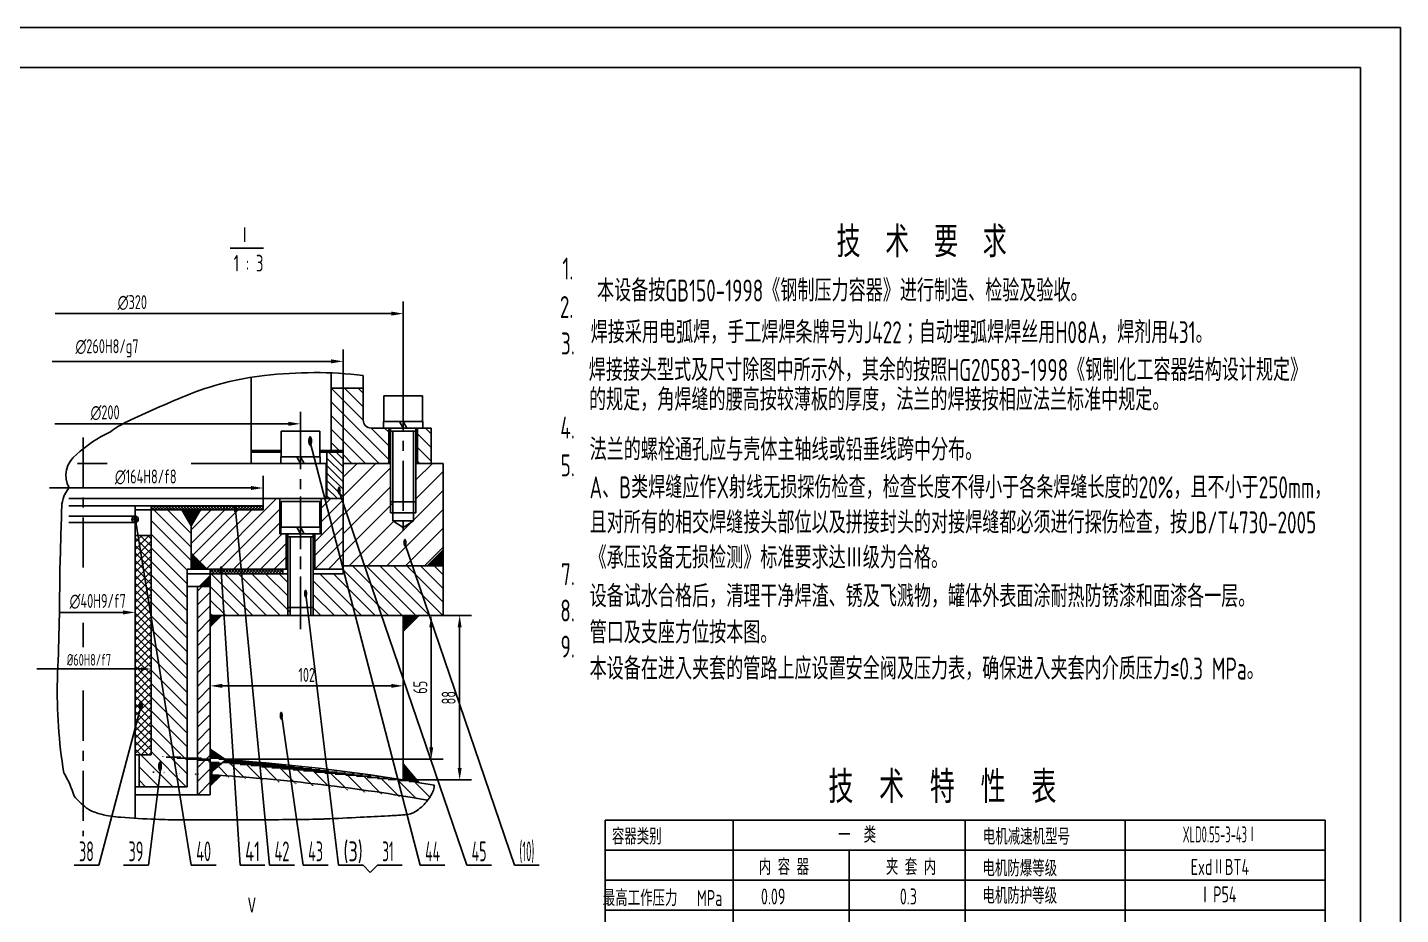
# Model space of a CAD drawing. Extents: x 0 to 3564, y 0 to 5046.
# Drawn here: x 1505 to 3564, y 3716 to 5046 of the extents above; entities that cross this region are included whole.
import ezdxf
from ezdxf.enums import TextEntityAlignment as Align

# ---------------------------------------------------------------- set-up
doc = ezdxf.new("R2010")
doc.units = 0
doc.header["$LTSCALE"] = 60
doc.linetypes.add('G', pattern=[2, 1.25, -0.25, 0.25, -0.25])
doc.layers.get('0').update_dxf_attribs({"linetype": 'CONTINUOUS'})
doc.layers.get('DEFPOINTS').update_dxf_attribs({"linetype": 'CONTINUOUS'})
for name, color, linetype in [('01', 7, 'CONTINUOUS'), ('02', 1, 'CONTINUOUS'), ('02C', 3, 'CONTINUOUS'), ('05', 4, 'G'), ('08', 1, 'CONTINUOUS'), ('10', 1, 'CONTINUOUS'), ('11', 3, 'CONTINUOUS')]:
    doc.layers.add(name, color=color, linetype=linetype)
doc.styles.get("Standard").update_dxf_attribs({"font": 'isocp', "width": 0.707, "bigfont": 'intecad.shx'})
doc.dimstyles.new('INTE', dxfattribs={"dimscale": 6, "dimtxt": 3.5, "dimasz": 3, "dimexe": 3, "dimexo": 0, "dimgap": 1, "dimtad": 1, "dimdec": 3, "dimtxsty": 'STANDARD', "dimcen": 0, "dimclrd": 1, "dimclre": 1, "dimclrt": 3, "dimaunit": 1, "dimazin": 3, "dimtfac": 1, "dimtdec": 4, "dimtmove": 0, "dimatfit": 3, "dimtzin": 0})
doc.dimstyles.new('INTE_LIN_LIN3', dxfattribs={"dimscale": 6, "dimtxt": 3.5, "dimasz": 3, "dimexe": 3, "dimexo": 0, "dimgap": 1, "dimtad": 1, "dimtih": 1, "dimdec": 4, "dimtxsty": 'STANDARD', "dimblk2": 'INTE_DIM_BLK', "dimsah": 1, "dimcen": 0, "dimse2": 1, "dimclrd": 1, "dimclre": 1, "dimclrt": 3, "dimaunit": 1, "dimazin": 3, "dimtfac": 1, "dimtdec": 4, "dimtmove": 0, "dimatfit": 3, "dimtzin": 0})
pattern_1 = [(135, (261.161, 787.544), (-5.656854, -5.656854), [])]
pattern_2 = [(0, (261.1607, 787.5442), (0, 1.6), [])]
pattern_3 = [(135, (261.16, 787.544), (-10.18234, -10.18234), [])]
pattern_4 = [(45, (261.16, 787.544), (-10.18234, 10.18234), [])]
pattern_5 = [(135, (261.1607, 787.5442), (-2.2627417, -2.2627417), [])]
pattern_6 = [(45, (261.1607, 787.5442), (-2.2627417, 2.2627417), [])]

# ---------------------------------------------------------------- blocks, each defined once
blk = doc.blocks.new('*U18')
at = {"layer": '01'}
for points in [[(584, 831), (25, 831)], [(584, 10), (584, 831)]]:
    blk.add_lwpolyline(points, dxfattribs=at)
at = {"layer": '02'}
for points in [[(594, 841), (0, 841)], [(594, 0), (594, 841)]]:
    blk.add_lwpolyline(points, dxfattribs=at)
blk = doc.blocks.new('*D80')
at = {"color": 1, "linetype": 'BYBLOCK'}
for p, q in [((1779.3, 4234.3), (1779.3, 4177.6)), ((2068.5, 4168.1), (2068.5, 4213.6)), ((1797.3, 4195.6), (2050.5, 4195.6))]:
    blk.add_line(p, q, dxfattribs=at)
for points in [[(1797.3, 4198.6), (1797.3, 4192.6), (1779.3, 4195.6)], [(2050.5, 4198.6), (2050.5, 4192.6), (2068.5, 4195.6)]]:
    blk.add_solid(points, dxfattribs=at)
at = {"layer": 'DEFPOINTS', "color": 0, "linetype": 'BYBLOCK'}
for p in [(1779.3, 4234.3), (2068.5, 4195.6), (2068.5, 4168.1)]:
    blk.add_point(p, dxfattribs=at)
at = {"color": 3, "linetype": 'BYBLOCK', "insert": (1923.9, 4212.1), "char_height": 21, "attachment_point": 5}
blk.add_mtext('102', dxfattribs=at)
blk = doc.blocks.new('*D81')
at = {"color": 1, "linetype": 'BYBLOCK'}
for p, q in [((2128.5, 4164.6), (2092.6, 4164.6)), ((2110.6, 3967.1), (2110.6, 4146.6)), ((1801.7, 3949.1), (2128.6, 3949.1))]:
    blk.add_line(p, q, dxfattribs=at)
for points in [[(2107.6, 4146.6), (2113.6, 4146.6), (2110.6, 4164.6)], [(2107.6, 3967.1), (2113.6, 3967.1), (2110.6, 3949.1)]]:
    blk.add_solid(points, dxfattribs=at)
at = {"layer": 'DEFPOINTS', "color": 0, "linetype": 'BYBLOCK'}
for p in [(2110.6, 4164.6), (2128.5, 4164.6), (1801.7, 3949.1)]:
    blk.add_point(p, dxfattribs=at)
at = {"color": 3, "linetype": 'BYBLOCK', "insert": (2094.1, 4056.9), "char_height": 21, "attachment_point": 5, "rotation": 90}
blk.add_mtext('65', dxfattribs=at)
blk = doc.blocks.new('INTE_DIM_BLK')
at = {"layer": '08'}
blk.add_line((0, 0), (-3, 0), dxfattribs=at)
blk = doc.blocks.new('*D86')
at = {"color": 1, "linetype": 'BYBLOCK'}
for p, q in [((1666.5, 4293.1), (1666.5, 4323.7)), ((1648.5, 4305.7), (1572.5, 4305.7))]:
    blk.add_line(p, q, dxfattribs=at)
blk.add_solid([(1648.5, 4308.7), (1648.5, 4302.7), (1666.5, 4305.7)], dxfattribs=at)
at = {"layer": 'DEFPOINTS', "color": 0, "linetype": 'BYBLOCK'}
for p in [(1554.5, 4305.8), (1554.5, 4305.7), (1666.5, 4293.1)]:
    blk.add_point(p, dxfattribs=at)
at = {"color": 1, "linetype": 'BYBLOCK', "xscale": 18, "yscale": 18, "zscale": 18, "rotation": 180}
blk.add_blockref('INTE_DIM_BLK', (1554.5, 4305.7), dxfattribs=at)
at = {"color": 3, "linetype": 'BYBLOCK', "insert": (1610.5, 4322.2), "char_height": 21, "attachment_point": 5}
blk.add_mtext('∅40H9/f7', dxfattribs=at)
blk = doc.blocks.new('*D88')
at = {"color": 1, "linetype": 'BYBLOCK'}
for p, q in [((2128.5, 4164.6), (2171.2, 4164.6)), ((2153.2, 4146.6), (2153.2, 3936)), ((2068.5, 3918), (2171.2, 3918))]:
    blk.add_line(p, q, dxfattribs=at)
for points in [[(2150.2, 4146.6), (2156.2, 4146.6), (2153.2, 4164.6)], [(2150.2, 3936), (2156.2, 3936), (2153.2, 3918)]]:
    blk.add_solid(points, dxfattribs=at)
at = {"layer": 'DEFPOINTS', "color": 0, "linetype": 'BYBLOCK'}
for p in [(2128.5, 4164.6), (2068.5, 3918), (2153.2, 3918)]:
    blk.add_point(p, dxfattribs=at)
at = {"color": 3, "linetype": 'BYBLOCK', "insert": (2136.7, 4041.3), "char_height": 21, "attachment_point": 5, "rotation": 90}
blk.add_mtext('88', dxfattribs=at)
blk = doc.blocks.new('*D91')
at = {"color": 1, "linetype": 'BYBLOCK'}
for p, q in [((2068.5, 4653), (2068.5, 4771.6)), ((2050.5, 4753.6), (1564.7, 4753.6))]:
    blk.add_line(p, q, dxfattribs=at)
blk.add_solid([(2050.5, 4756.6), (2050.5, 4750.6), (2068.5, 4753.6)], dxfattribs=at)
at = {"layer": 'DEFPOINTS', "color": 0, "linetype": 'BYBLOCK'}
for p in [(1546.7, 4753.6), (1546.7, 4741.6), (2068.5, 4653)]:
    blk.add_point(p, dxfattribs=at)
at = {"color": 1, "linetype": 'BYBLOCK', "xscale": 18, "yscale": 18, "zscale": 18, "rotation": 180}
blk.add_blockref('INTE_DIM_BLK', (1546.7, 4753.6), dxfattribs=at)
at = {"color": 3, "linetype": 'BYBLOCK', "insert": (1662.4, 4770.1), "char_height": 21, "attachment_point": 5}
blk.add_mtext('∅320', dxfattribs=at)
blk = doc.blocks.new('*D92')
at = {"color": 1, "linetype": 'BYBLOCK'}
for p, q in [((1978.5, 4411.8), (1978.5, 4563.5)), ((1960.5, 4545.5), (1560.2, 4545.5))]:
    blk.add_line(p, q, dxfattribs=at)
blk.add_solid([(1960.5, 4548.5), (1960.5, 4542.5), (1978.5, 4545.5)], dxfattribs=at)
at = {"layer": 'DEFPOINTS', "color": 0, "linetype": 'BYBLOCK'}
for p in [(1542.2, 4545.5), (1542.2, 4485.6), (1978.5, 4411.8)]:
    blk.add_point(p, dxfattribs=at)
at = {"color": 1, "linetype": 'BYBLOCK', "xscale": 18, "yscale": 18, "zscale": 18, "rotation": 180}
blk.add_blockref('INTE_DIM_BLK', (1542.2, 4545.5), dxfattribs=at)
at = {"color": 3, "linetype": 'BYBLOCK', "insert": (1624.4, 4565), "char_height": 21, "attachment_point": 5}
blk.add_mtext('∅260H8/g7', dxfattribs=at)
blk = doc.blocks.new('*D93')
at = {"color": 1, "linetype": 'BYBLOCK'}
for p, q in [((1914.5, 4588.4), (1914.5, 4606.4)), ((1896.5, 4588.4), (1564.3, 4588.4))]:
    blk.add_line(p, q, dxfattribs=at)
blk.add_solid([(1896.5, 4591.4), (1896.5, 4585.4), (1914.5, 4588.4)], dxfattribs=at)
at = {"layer": 'DEFPOINTS', "color": 0, "linetype": 'BYBLOCK'}
for p in [(1546.3, 4588.4), (1546.3, 4588.4), (1914.5, 4588.4)]:
    blk.add_point(p, dxfattribs=at)
at = {"color": 1, "linetype": 'BYBLOCK', "xscale": 18, "yscale": 18, "zscale": 18, "rotation": 180}
blk.add_blockref('INTE_DIM_BLK', (1546.3, 4588.4), dxfattribs=at)
at = {"color": 3, "linetype": 'BYBLOCK', "insert": (1621.5, 4604.9), "char_height": 21, "attachment_point": 5}
blk.add_mtext('∅200', dxfattribs=at)
blk = doc.blocks.new('*D94')
at = {"color": 1, "linetype": 'BYBLOCK'}
for p, q in [((1858.5, 4476.3), (1858.5, 4510.2)), ((1840.5, 4492.2), (1556.3, 4492.2))]:
    blk.add_line(p, q, dxfattribs=at)
blk.add_solid([(1840.5, 4495.2), (1840.5, 4489.2), (1858.5, 4492.2)], dxfattribs=at)
at = {"layer": 'DEFPOINTS', "color": 0, "linetype": 'BYBLOCK'}
for p in [(1538.3, 4492.5), (1538.3, 4492.2), (1858.5, 4476.3)]:
    blk.add_point(p, dxfattribs=at)
at = {"color": 1, "linetype": 'BYBLOCK', "xscale": 18, "yscale": 18, "zscale": 18, "rotation": 180}
blk.add_blockref('INTE_DIM_BLK', (1538.3, 4492.2), dxfattribs=at)
at = {"color": 3, "linetype": 'BYBLOCK', "insert": (1682.5, 4508.7), "char_height": 21, "attachment_point": 5}
blk.add_mtext('∅164H8/f8', dxfattribs=at)
blk = doc.blocks.new('*U3')
at = {"layer": '01'}
for p, q in [((-12.2, 4.1), (-12.2, 0)), ((0, 4.1), (-12.2, 4.1)), ((-12.2, 0), (0, 0)), ((0, 0), (-2.37, 4.1)), ((0, 4.1), (2.37, 0)), ((0, 4.1), (12.2, 4.1)), ((12.2, 0), (0, 0)), ((12.2, 4.1), (12.2, 0))]:
    blk.add_line(p, q, dxfattribs=at)
at = {"layer": '05'}
blk.add_line((0, 6.2), (0, -2.1), dxfattribs=at)

msp = doc.modelspace()

# ---------------------------------------------------------------- hatches: boundary and pattern name
at = {"layer": '10'}
h = msp.add_hatch(dxfattribs=at)
h.set_pattern_fill('_U', color=256, scale=14.4, angle=135, style=0, pattern_type=0)
h.set_pattern_definition(pattern_3)
h.paths.add_polyline_path([(2008.52649, 4505.40624), (1960.52649, 4505.40624), (1960.52649, 4411.80624), (1978.52649, 4411.80624), (1978.52649, 4392.60624), (2046.92649, 4392.60624), (2046.92649, 4445.40624), (2008.52649, 4445.40624)])
h.paths.add_polyline_path([(2110.52649, 4445.40624), (2090.12649, 4445.40624), (2090.12649, 4392.60624), (2110.52649, 4392.60624)])
h = msp.add_hatch(dxfattribs=at)
h.set_pattern_fill('_U', color=256, scale=8, angle=135, style=0, pattern_type=0)
h.set_pattern_definition(pattern_1)
h.paths.add_polyline_path([(1978.52649, 4409.40624), (1954.22649, 4409.40624), (1954.22649, 4339.80624), (1978.52649, 4339.80624)])
h = msp.add_hatch(dxfattribs=at)
h.set_pattern_fill('_U', color=256, scale=20, angle=45, style=0, pattern_type=0)
h.set_pattern_definition([(45, (261.16, 787.544), (-14.14214, 14.14214), [])])
h.paths.add_polyline_path([(2049.32649, 4318.21115), (2049.32649, 4335.01115), (2049.32649, 4392.60624), (1978.52649, 4392.60624), (1978.52649, 4239.00624), (2104.52649, 4239.00624), (2128.52649, 4263.00624), (2128.52649, 4392.60624), (2087.72649, 4392.60624), (2087.72649, 4335.01115), (2087.72649, 4318.21115), (2083.88649, 4318.21115), (2083.88649, 4306.21115), (2068.52649, 4296.71075), (2053.16649, 4306.21115), (2053.16649, 4318.21115)])
h.paths.add_polyline_path([(2049.32649, 4318.21115), (2053.16649, 4318.21115), (2053.16649, 4335.01115), (2049.32649, 4335.01115)], flags=16)
h.paths.add_polyline_path([(2083.88649, 4318.21115), (2087.72649, 4318.21115), (2087.72649, 4335.01115), (2083.88649, 4335.01115)], flags=16)
h = msp.add_hatch(dxfattribs=at)
h.set_pattern_fill('_U', color=256, scale=3.2, angle=135, style=0, pattern_type=0)
h.set_pattern_definition(pattern_5)
h.paths.add_polyline_path([(1858.52649, 4323.00624), (1858.52649, 4329.00624), (1690.52649, 4329.00624), (1690.52649, 4323.00624)])
h = msp.add_hatch(dxfattribs=at)
h.set_pattern_fill('_U', color=256, scale=3.2, angle=45, style=0, pattern_type=0)
h.set_pattern_definition(pattern_6)
h.paths.add_polyline_path([(1858.52649, 4323.00624), (1858.52649, 4329.00624), (1690.52649, 4329.00624), (1690.52649, 4323.00624)])
h = msp.add_hatch(dxfattribs=at)
h.set_pattern_fill('_U', color=256, scale=14.4, angle=45, style=0, pattern_type=0)
h.set_pattern_definition(pattern_4)
h.paths.add_polyline_path([(1764.3829, 4323.00624), (1750.52649, 4299.00624), (1750.52649, 4258.20624), (1774.52649, 4234.20624), (1892.92649, 4234.20624), (1892.92649, 4287.00624), (1883.32649, 4287.00624), (1883.32649, 4339.80624), (1858.52649, 4339.80624), (1858.52649, 4323.00624)])
h.paths.add_polyline_path([(1978.52649, 4339.80624), (1945.72649, 4339.80624), (1945.72649, 4287.00624), (1936.12649, 4287.00624), (1936.12649, 4234.20624), (1978.52649, 4234.20624)])
h = msp.add_hatch(dxfattribs=at)
h.set_pattern_fill('_U', color=256, scale=3.2, angle=135, style=0, pattern_type=0)
h.set_pattern_definition(pattern_5)
h.paths.add_polyline_path([(1661.72649, 4308.60624, 1.0000001388), (1671.32649, 4308.60624, 1.0000001388)])
h = msp.add_hatch(dxfattribs=at)
h.set_pattern_fill('_U', color=256, scale=14.4, angle=135, style=0, pattern_type=0)
h.set_pattern_definition(pattern_3)
h.paths.add_polyline_path([(1690.52649, 3955.81115), (1672.52649, 3955.81115), (1672.52649, 3907.81115), (1744.52649, 3907.81115), (1744.52649, 4234.20624), (1750.52649, 4234.20624), (1750.52649, 4299.00624), (1736.67009, 4323.00624), (1690.52649, 4323.00624)])
h = msp.add_hatch(dxfattribs=at)
h.set_pattern_fill('_U', color=256, scale=1.6, style=0, pattern_type=0)
h.set_pattern_definition(pattern_2)
h.paths.add_polyline_path([(1764.3829, 4323.00624), (1736.67009, 4323.00624), (1750.52649, 4299.00624)])
h.paths.add_polyline_path([(1750.52649, 4234.20624), (1774.52649, 4234.20624), (1750.52649, 4258.20624)])
h = msp.add_hatch(dxfattribs=at)
h.set_pattern_fill('_U', color=256, scale=8, angle=45, style=0, pattern_type=0)
h.set_pattern_definition([(45, (261.161, 787.544), (-5.656854, 5.656854), [])])
h.paths.add_polyline_path([(1690.52649, 4284.60624), (1666.52649, 4284.60624), (1666.52649, 3955.81115), (1690.52649, 3955.81115)])
h = msp.add_hatch(dxfattribs=at)
h.set_pattern_fill('_U', color=256, scale=8, angle=135, style=0, pattern_type=0)
h.set_pattern_definition(pattern_1)
h.paths.add_polyline_path([(1690.52649, 4284.60624), (1666.52649, 4284.60624), (1666.52649, 3955.81115), (1690.52649, 3955.81115)])
h = msp.add_hatch(dxfattribs=at)
h.set_pattern_fill('_U', color=256, scale=1.6, style=0, pattern_type=0)
h.set_pattern_definition(pattern_2)
h.paths.add_polyline_path([(2128.52649, 4263.00624), (2104.52649, 4239.00624), (2128.52649, 4239.00624)])
h.paths.add_polyline_path([(2092.52649, 4164.61115), (2068.52649, 4164.61115), (2068.52649, 4140.61115)])
h.paths.add_polyline_path([(1779.32649, 4164.61115), (1779.32649, 4147.81115), (1796.12649, 4164.61115)])
h.paths.add_polyline_path([(1762.52649, 4207.80624), (1779.32649, 4207.80624), (1779.32649, 4224.60624)])
h = msp.add_hatch(dxfattribs=at)
h.set_pattern_fill('_U', color=256, scale=14.4, angle=135, style=0, pattern_type=0)
h.set_pattern_definition([(135, (251.16, 787.544), (-10.18234, -10.18234), [])])
h.paths.add_polyline_path([(1895.32649, 4164.61115), (1895.32649, 4176.61115), (1895.32649, 4227.00624), (1779.32649, 4227.00624), (1779.32649, 4164.61115)])
h.paths.add_polyline_path([(1978.52649, 4239.00624), (1978.52649, 4227.00624), (1933.72649, 4227.00624), (1933.72649, 4176.61115), (1933.72649, 4164.61115), (2128.52649, 4164.61115), (2128.52649, 4239.00624)])
h.paths.add_polyline_path([(1899.16649, 4176.61115), (1895.32649, 4176.61115), (1895.32649, 4164.61115), (1899.16649, 4164.61115)])
h.paths.add_polyline_path([(1929.88649, 4164.61115), (1933.72649, 4164.61115), (1933.72649, 4176.61115), (1929.88649, 4176.61115)])
h = msp.add_hatch(dxfattribs=at)
h.set_pattern_fill('_U', color=256, scale=3.2, angle=135, style=0, pattern_type=0)
h.set_pattern_definition(pattern_5)
h.paths.add_polyline_path([(1779.32649, 4234.20624), (1779.32649, 4227.00624), (1888.12649, 4227.00624), (1888.12649, 4234.20624)])
h = msp.add_hatch(dxfattribs=at)
h.set_pattern_fill('_U', color=256, scale=3.2, angle=45, style=0, pattern_type=0)
h.set_pattern_definition(pattern_6)
h.paths.add_polyline_path([(1888.12649, 4227.00624), (1888.12649, 4234.20624), (1779.32649, 4234.20624), (1779.32649, 4227.00624)])
h = msp.add_hatch(dxfattribs=at)
h.set_pattern_fill('_U', color=256, scale=14.4, angle=45, style=0, pattern_type=0)
h.set_pattern_definition(pattern_4)
h.paths.add_polyline_path([(1779.32649, 4207.80624), (1760.12649, 4207.80624), (1760.12649, 3895.81115), (1779.32649, 3895.81115)])
h = msp.add_hatch(dxfattribs=at)
h.set_pattern_fill('_U', color=256, scale=1.6, style=0, pattern_type=0)
h.set_pattern_definition(pattern_2)
h.paths.add_polyline_path([(1802.7737, 3948.41792), (1779.32649, 3964.31726), (1779.32649, 3930.75722), (1781.72649, 3930.75722)])
edge = h.paths.add_edge_path()
edge.add_ellipse((1588.52649, 3151.80624), major_axis=(-1560, 0), ratio=0.5, start_angle=262.38495866, end_angle=262.88587249)
edge.add_line((1781.72649, 3925.80136), (1779.32649, 3925.80136))
edge.add_line((1779.32649, 3925.80136), (1779.32649, 3909.00136))
edge.add_line((1779.32649, 3909.00136), (1795.25239, 3924.92726))
edge = h.paths.add_edge_path()
edge.add_line((2068.52649, 3942.0029), (2068.52649, 3917.48893))
edge.add_ellipse((1588.52649, 3151.80624), major_axis=(-1584, 0), ratio=0.5075757576, start_angle=251.45932831, end_angle=262.22651457, ccw=False)
edge.add_line((2092.20325, 3914.07718), (2068.52649, 3942.0029))
h = msp.add_hatch(dxfattribs=at)
h.set_pattern_fill('_U', color=256, scale=16, angle=135, style=0, pattern_type=0)
h.set_pattern_definition([(135, (261.16, 648.68), (-11.31371, -11.31371), [])])
edge = h.paths.add_edge_path()
edge.add_ellipse((1588.52649, 3151.80624), major_axis=(-1560, 0), ratio=0.5, start_angle=250.98366961, end_angle=252.9340753, ccw=False)
edge.add_line((2096.8332, 3889.23832), (2091.88196, 3914.13185))
edge.add_ellipse((1588.52649, 3151.80624), major_axis=(-1584, 0), ratio=0.5075757576, start_angle=251.47158556, end_angle=253.3521407)
edge.add_line((2042.32468, 3922.10546), (2046.34256, 3897.46106))
edge = h.paths.add_edge_path()
edge.add_line((2046.34256, 3897.46106), (2042.32468, 3922.10546))
edge.add_ellipse((1588.52649, 3151.80624), major_axis=(-1584, 0), ratio=0.5075757576, start_angle=253.3521407, end_angle=256.59824137)
edge.add_line((1955.66247, 3933.91233), (1958.73184, 3909.52453))
edge.add_ellipse((1588.52649, 3151.80624), major_axis=(-1560, 0), ratio=0.5, start_angle=252.9340753, end_angle=256.27210528, ccw=False)
edge = h.paths.add_edge_path()
edge.add_line((1958.73184, 3909.52453), (1955.66247, 3933.91233))
edge.add_ellipse((1588.52649, 3151.80624), major_axis=(-1584, 0), ratio=0.5075757576, start_angle=256.59824137, end_angle=258.73903974)
edge.add_line((1897.84674, 3940.32759), (1901.69233, 3915.92782))
edge.add_ellipse((1588.52649, 3151.80624), major_axis=(-1560, 0), ratio=0.5, start_angle=256.27210528, end_angle=258.4193358, ccw=False)
edge = h.paths.add_edge_path()
edge.add_ellipse((1588.52649, 3151.80624), major_axis=(-1560, 0), ratio=0.5, start_angle=258.4193358, end_angle=260.08996257, ccw=False)
edge.add_line((1901.69233, 3915.92782), (1897.84674, 3940.32759))
edge.add_ellipse((1588.52649, 3151.80624), major_axis=(-1584, 0), ratio=0.5075757576, start_angle=258.73903974, end_angle=260.33013636)
edge.add_line((1854.59239, 3944.38297), (1857.00511, 3920.16801))
edge = h.paths.add_edge_path()
edge.add_line((1857.00511, 3920.16801), (1854.59239, 3944.38297))
edge.add_ellipse((1588.52649, 3151.80624), major_axis=(-1584, 0), ratio=0.5075757576, start_angle=260.33013636, end_angle=261.79105877)
edge.add_line((1814.69538, 3947.56843), (1816.32348, 3923.44549))
edge.add_ellipse((1588.52649, 3151.80624), major_axis=(-1560, 0), ratio=0.5, start_angle=260.08996257, end_angle=261.60343561, ccw=False)
edge = h.paths.add_edge_path()
edge.add_ellipse((1588.52649, 3151.80624), major_axis=(-1584, 0), ratio=0.5075757576, start_angle=261.79105877, end_angle=262.22651457)
edge.add_line((1802.7737, 3948.41792), (1781.72649, 3930.75722))
edge.add_line((1781.72649, 3930.75722), (1781.72649, 3925.80136))
edge.add_ellipse((1588.52649, 3151.80624), major_axis=(-1560, 0), ratio=0.5, start_angle=261.60343561, end_angle=262.88587249, ccw=False)
edge.add_line((1816.32348, 3923.44549), (1814.69538, 3947.56843))
edge = h.paths.add_edge_path()
edge.add_ellipse((1588.52649, 3151.80624), major_axis=(-1584, 0), ratio=0.5075757576, start_angle=250.57870904, end_angle=251.47158556)
edge.add_line((2091.88196, 3914.13185), (2096.8332, 3889.23832))
edge.add_ellipse((1588.52649, 3151.80624), major_axis=(-1560, 0), ratio=0.5, start_angle=250.6642678, end_angle=250.98366961, ccw=False)
edge.add_arc((2038.18688, 3937.239), 83.38156, 323.60533071, 332.07641067)
edge.add_arc((2085.15515, 3912.34581), 30.22435, 332.07641067, 349.90406675)
edge.add_arc((2100.02531, 3909.69813), 15.12032, 349.90406675, 354.05689727)
edge.add_arc((2068.30139, 3913.0006), 47.01567, 354.05689727, 356.41161518)

# ---------------------------------------------------------------- linework, layer by layer
at = {"color": 1, "linetype": 'BYBLOCK'}
for p, q in [((1690.52649, 4103.14769), (1690.52649, 4027.2695)), ((1675.52649, 4084.39264), (1519.26304, 4084.39264)), ((1690.52649, 4087.3085), (1690.52649, 4069.39264))]:
    msp.add_line(p, q, dxfattribs=at)
msp.add_solid([(1675.52649, 4086.89264), (1675.52649, 4081.89264), (1690.52649, 4084.39264)], dxfattribs=at)
at = {"layer": '01', "color": 7, "linetype": 'CONTINUOUS'}
for p, q in [((1808.99588, 4715.30081), (1858.88177, 4715.30081)), ((1840.52649, 4392.60624), (1840.52649, 4521.54462)), ((1960.52649, 4411.80624), (1960.52649, 4528.14407)), ((2008.52649, 4457.40624), (2008.52649, 4524.5541)), ((1960.52649, 4505.40624), (2008.52649, 4505.40624)), ((2020.52649, 4445.40624), (2110.52649, 4445.40624)), ((2037.32649, 4445.40624), (2099.72649, 4445.40624)), ((2046.92649, 4445.40624), (2046.92649, 4392.60624)), ((2090.12649, 4445.40624), (2090.12649, 4392.60624)), ((2110.52649, 4445.40624), (2110.52649, 4392.60624)), ((1840.52649, 4411.80624), (1885.72649, 4411.80624)), ((1840.52649, 4409.40624), (1885.72649, 4409.40624)), ((1943.32649, 4411.80624), (1978.52649, 4411.80624)), ((1943.32649, 4409.40624), (1978.52649, 4409.40624)), ((1954.22649, 4409.40624), (1954.22649, 4339.80624)), ((1978.52649, 4411.80624), (1978.52649, 4227.00624)), ((1580.06063, 4392.60624), (1624.47028, 4392.60624)), ((1750.82126, 4392.60624), (1953.02649, 4392.60624)), ((1883.32649, 4392.60624), (1945.72649, 4392.60624)), ((1953.02649, 4392.60624), (1953.02649, 4339.80624)), ((1978.52649, 4392.60624), (2049.32649, 4392.60624)), ((2087.72649, 4392.60624), (2128.52649, 4392.60624)), ((2128.52649, 4392.60624), (2128.52649, 4164.61115)), ((1567.20276, 4329.00624), (1858.52649, 4329.00624)), ((1567.26788, 4339.80624), (1978.52649, 4339.80624)), ((1666.52649, 4329.00624), (1666.52649, 4313.40624)), ((1690.52649, 3955.81115), (1690.52649, 4329.00624)), ((1858.52649, 4339.80624), (1858.52649, 4323.00624)), ((1883.32649, 4339.80624), (1883.32649, 4287.00624)), ((1945.72649, 4339.80624), (1945.72649, 4287.00624)), ((2049.32649, 4335.01115), (2087.72649, 4335.01115)), ((2053.16649, 4335.01115), (2053.16649, 4306.21115)), ((2083.88649, 4335.01115), (2083.88649, 4306.21115)), ((1567.21225, 4313.40624), (1666.52649, 4313.40624)), ((1567.2295, 4303.80624), (1666.52649, 4303.80624)), ((1666.52649, 4323.00624), (1858.52649, 4323.00624)), ((1666.52649, 3860.62044), (1666.52649, 4303.80624)), ((1750.52649, 4299.00624), (1736.67009, 4323.00624)), ((1750.52649, 4299.00624), (1764.3829, 4323.00624)), ((2049.32649, 4318.21115), (2087.72649, 4318.21115)), ((2053.16649, 4306.21115), (2068.52649, 4296.71075)), ((2053.16649, 4306.21115), (2083.88649, 4306.21115)), ((2068.52649, 4296.71075), (2083.88649, 4306.21115)), ((1666.52649, 4284.60624), (1690.52649, 4284.60624)), ((1750.52649, 4234.20624), (1750.52649, 4299.00624)), ((1883.32649, 4287.00624), (1945.72649, 4287.00624)), ((1892.92649, 4287.00624), (1892.92649, 4234.20624)), ((1936.12649, 4287.00624), (1936.12649, 4234.20624)), ((2104.52649, 4239.00624), (2128.52649, 4263.00624)), ((1750.52649, 4258.20624), (1774.52649, 4234.20624)), ((1744.52649, 4234.20624), (1744.52649, 3907.81115)), ((1744.52649, 4234.20624), (1895.32649, 4234.20624)), ((1744.52649, 4227.00624), (1895.32649, 4227.00624)), ((1762.52649, 4207.80624), (1779.32649, 4224.60624)), ((1888.12649, 4234.20624), (1888.12649, 4227.00624)), ((1933.72649, 4234.20624), (1978.52649, 4234.20624)), ((1933.72649, 4227.00624), (1978.52649, 4227.00624)), ((1978.52649, 4239.00624), (2128.52649, 4239.00624)), ((1744.52649, 4207.80624), (1779.32649, 4207.80624)), ((1760.12649, 3895.81115), (1760.12649, 4207.80624)), ((1779.32649, 4164.61115), (2128.52649, 4164.61115)), ((1779.32649, 4147.81115), (1796.12649, 4164.61115)), ((1895.32649, 4176.61115), (1933.72649, 4176.61115)), ((1899.16649, 4176.61115), (1899.16649, 4164.61115)), ((1929.88649, 4176.61115), (1929.88649, 4164.61115)), ((2068.52649, 4164.61115), (2068.52649, 3918.0029)), ((2068.52649, 4140.61115), (2092.52649, 4164.61115)), ((1666.52649, 3955.81115), (1690.52649, 3955.81115)), ((1672.52649, 3955.81115), (1672.52649, 3907.81115)), ((1802.7737, 3948.41792), (1779.32649, 3964.31726)), ((1781.72649, 3930.75722), (1802.7737, 3948.41792)), ((2068.52649, 3942.0029), (2092.20325, 3914.07718)), ((1781.72649, 3930.75722), (1779.32649, 3930.75722)), ((1781.72649, 3925.80136), (1779.32649, 3925.80136)), ((1779.32649, 3909.00136), (1795.25239, 3924.92726)), ((1781.72649, 3930.75722), (1781.72649, 3925.80136)), ((1666.52649, 3907.81115), (1744.52649, 3907.81115)), ((1666.52649, 3895.81115), (1779.32649, 3895.81115))]:
    msp.add_line(p, q, dxfattribs=at)
at = {"layer": '01'}
for p, q in [((2068.52649, 4493.64624), (2039.72649, 4493.64624)), ((2039.72649, 4493.64624), (2039.72649, 4455.24624)), ((2068.52649, 4493.64624), (2097.32649, 4493.64624)), ((2097.32649, 4493.64624), (2097.32649, 4455.24624)), ((2039.72649, 4455.24624), (2068.52649, 4455.24624)), ((2097.32649, 4455.24624), (2068.52649, 4455.24624)), ((1914.52649, 4440.84624), (1885.72649, 4440.84624)), ((1885.72649, 4440.84624), (1885.72649, 4402.44624)), ((1914.52649, 4440.84624), (1943.32649, 4440.84624)), ((1943.32649, 4440.84624), (1943.32649, 4402.44624)), ((2049.32649, 4445.40624), (2049.32649, 4335.01115)), ((2049.32649, 4440.84624), (2068.52649, 4440.84624)), ((2087.72649, 4440.84624), (2068.52649, 4440.84624)), ((2087.72649, 4445.40624), (2087.72649, 4335.01115)), ((1885.72649, 4402.44624), (1914.52649, 4402.44624)), ((1943.32649, 4402.44624), (1914.52649, 4402.44624)), ((1914.52649, 4335.24624), (1885.72649, 4335.24624)), ((1885.72649, 4335.24624), (1885.72649, 4296.84624)), ((1914.52649, 4335.24624), (1943.32649, 4335.24624)), ((1943.32649, 4335.24624), (1943.32649, 4296.84624)), ((1885.72649, 4296.84624), (1914.52649, 4296.84624)), ((1895.32649, 4287.00624), (1895.32649, 4176.61115)), ((1895.32649, 4282.44624), (1914.52649, 4282.44624)), ((1943.32649, 4296.84624), (1914.52649, 4296.84624)), ((1933.72649, 4282.44624), (1914.52649, 4282.44624)), ((1933.72649, 4287.00624), (1933.72649, 4176.61115)), ((1779.32649, 4234.20624), (1779.32649, 3895.81115))]:
    msp.add_line(p, q, dxfattribs=at)
at = {"layer": '01', "color": 7, "linetype": 'CONTINUOUS'}
msp.add_circle((1666.52649, 4308.60624), 4.8, dxfattribs=at)
msp.add_arc((2020.52649, 4457.40624), 12, 180, 270, dxfattribs=at)
for major_axis, ratio, start_param, end_param in [((-1584, 0), 0.5075757576, 4.3734235082, 4.5767160653), ((-1560, 0), 0.5, 4.3747417922, 4.5882240319)]:
    msp.add_ellipse((1588.52649, 3151.80624), major_axis=major_axis, ratio=ratio, start_param=start_param, end_param=end_param, dxfattribs=at)
at = {"layer": '02'}
for p, q in [((2053.16649, 4440.84624), (2053.16649, 4335.01115)), ((2083.88649, 4440.84624), (2083.88649, 4335.01115)), ((1929.07254, 4424.55226), (2094.00286, 3790.16596)), ((1972.45396, 4350.67059), (2163.71701, 3790.16596)), ((1667.05936, 4307.78872), (1750.70299, 3790.16596)), ((1816.86742, 4323.00624), (1868.12096, 3790.16596)), ((1899.16649, 4282.44624), (1899.16649, 4176.61115)), ((1929.88649, 4282.44624), (1929.88649, 4176.61115)), ((2071.20094, 4272.35637), (2235.32795, 3790.16596)), ((1795.55308, 4231.19343), (1824.07426, 3790.16596)), ((1922.64534, 4196.25081), (1971.43329, 3790.16596)), ((1675.03653, 4027.62807), (1612.19151, 3790.16596)), ((1886.36766, 4013.16096), (1918.60723, 3790.16596)), ((1704.98099, 3937.35971), (1686.43245, 3790.16596)), ((2371.163, 3857.7357), (3451.163, 3857.7357)), ((2371.163, 3812.7357), (3451.163, 3812.7357)), ((1612.19151, 3790.16596), (1574.99151, 3790.16596)), ((1686.43245, 3790.16596), (1649.23245, 3790.16596)), ((1787.90299, 3790.16596), (1750.70299, 3790.16596)), ((1861.27426, 3790.16596), (1824.07426, 3790.16596)), ((1905.32096, 3790.16596), (1868.12096, 3790.16596)), ((1955.80723, 3790.16596), (1918.60723, 3790.16596)), ((2008.63329, 3790.16596), (1971.43329, 3790.16596)), ((2019.23989, 3779.55936), (2008.63329, 3790.16596)), ((2029.84649, 3790.16596), (2019.23989, 3779.55936)), ((2067.04649, 3790.16596), (2029.84649, 3790.16596)), ((2094.00286, 3790.16596), (2131.20286, 3790.16596)), ((2200.91701, 3790.16596), (2163.71701, 3790.16596)), ((2272.52795, 3790.16596), (2235.32795, 3790.16596)), ((2371.163, 3767.7357), (3451.163, 3767.7357)), ((2371.163, 3722.7357), (3451.163, 3722.7357))]:
    msp.add_line(p, q, dxfattribs=at)
at = {"layer": '02C'}
for points in [[(2008.52649, 4524.5541, 0.0564598169), (1860.75891, 4524.3363, 0.0685101441), (1742.62349, 4494.03539, 0.0142449375), (1654.91191, 4455.24657, 0.0461663171), (1629.43771, 4440.07579, 0.0705790737), (1578.5955, 4405.71463, 0.3769586282), (1567.69999, 4355.69599, 0.1751752821), (1556.62133, 4328.06127, 0.0024444878), (1553.59053, 4224.23743, -0.0101505955), (1549.97752, 4068.15975, 0.0460724563), (1559.61219, 3928.74443, -0.0720295102), (1574.95379, 3893.75154, 0.2818296574)], [(1574.95379, 3893.75154, 0.0227777216), (1579.33112, 3889.04366, 0.0170382947), (1592.69449, 3876.78902, 0.05491614), (1597.35533, 3873.61164, 0.0626507698), (1615.78602, 3866.60073, 0.0417030856), (1644.99129, 3862.03748, 0.0072140151), (1697.40738, 3859.03554, 0.0100428146), (1735.11305, 3858.17962, 0.0006527862), (1804.71014, 3858.08876, 0.0014739157), (1835.53412, 3858.17962, 0.0013635555), (1927.63694, 3858.97382, 0.0059246196), (1948.83026, 3859.46557, 0.0028440596), (1951.84512, 3859.58845, 0.0001637614), (2004.19044, 3862.03748, 0.0026212217), (2045.85656, 3864.21951, 0.0043164812), (2071.13816, 3865.89553, 0.1167995394), (2087.02251, 3870.9378, 0.0894037259), (2103.32465, 3885.1856, 0.0467465687), (2111.86057, 3898.19194, 0.0779451015), (2114.9115, 3907.04758, 0.0181221249), (2115.06436, 3908.13256, 0.0102747567), (2115.22488, 3910.05797)]]:
    msp.add_lwpolyline(points, format="xyb", dxfattribs=at)
at = {"layer": '05', "color": 4, "linetype": 'G'}
for p, q in [((2068.52649, 4516.52078), (2068.52649, 4288.29392)), ((1914.52649, 4459.07183), (1914.52649, 4130.41565)), ((1588.52649, 4431.58341), (1588.52649, 4231.5301)), ((1588.52649, 4153.52632), (1588.52649, 4116.88817)), ((1588.52649, 4051.88494), (1588.52649, 3833.64108))]:
    msp.add_line(p, q, dxfattribs=at)
at = {"layer": '05'}
msp.add_line((1914.52649, 4342.81215), (1914.52649, 4169.78489), dxfattribs=at)
at = {"layer": '08'}
for p, q in [((2049.32649, 4335.01115), (2049.32649, 4318.21115)), ((2087.72649, 4335.01115), (2087.72649, 4318.21115)), ((1895.32649, 4176.61115), (1895.32649, 4164.61115)), ((1933.72649, 4176.61115), (1933.72649, 4164.61115)), ((2371.163, 3857.7357), (2371.163, 3227.7357)), ((2371.163, 3857.7357), (2371.163, 3227.7357)), ((2563.163, 3857.7357), (2563.163, 3227.7357)), ((2911.163, 3857.7357), (2911.163, 3227.7357)), ((3151.163, 3857.7357), (3151.163, 3227.7357)), ((3451.163, 3857.7357), (3451.163, 3227.7357)), ((2737.163, 3812.7357), (2737.163, 3317.7357))]:
    msp.add_line(p, q, dxfattribs=at)
at = {"layer": 'DEFPOINTS', "color": 0, "linetype": 'BYBLOCK'}
for p in [(1556.99922, 4109.77925), (1690.52649, 4103.14769), (1690.52649, 4087.3085)]:
    msp.add_point(p, dxfattribs=at)

# ---------------------------------------------------------------- block references
at = {"layer": '08', "xscale": 2.4, "yscale": 2.4, "zscale": 2.4}
for p in [(2068.52649, 4445.40624), (1914.52649, 4392.60624), (1914.52649, 4287.00624)]:
    msp.add_blockref('*U3', p, dxfattribs=at)
at = {"layer": '10', "xscale": 6, "yscale": 6, "zscale": 6}
msp.add_blockref('*U18', (0, 0), dxfattribs=at)

# ---------------------------------------------------------------- texts
at = {"color": 3, "linetype": 'BYBLOCK', "insert": (1597.39477, 4098.14436), "char_height": 17.5, "attachment_point": 5}
msp.add_mtext('%%c60H8/f7', dxfattribs=at)
at = {"layer": '02', "width": 0.605172}
for height, p, p2 in [(12, (1925.47254, 4418.55226), (1932.67254, 4418.55226)), (9.6, (1969.57396, 4345.87059), (1975.33396, 4345.87059)), (9.6, (1813.98742, 4318.20624), (1819.74742, 4318.20624)), (9.6, (1664.17936, 4302.98872), (1669.93936, 4302.98872)), (9.6, (2068.32094, 4267.55637), (2074.08094, 4267.55637)), (9.6, (1792.67308, 4226.39343), (1798.43308, 4226.39343)), (9.6, (1919.281, 4191.45081), (1925.041, 4191.45081)), (12, (1671.43653, 4021.62807), (1678.63653, 4021.62807)), (9.6, (1882.75835, 4008.36096), (1888.51835, 4008.36096)), (12, (1700.30281, 3930.9045), (1707.50281, 3930.9045))]:
    msp.add_text('●', height=height, dxfattribs=at).set_placement(p, p2, align=Align.FIT)
at = {"layer": '11', "width": 0.707}
for s, p in [('Ⅰ', (1821.21823, 4721.84448)), ('1 : 3', (1814.44729, 4680.12847))]:
    msp.add_text(s, height=25, dxfattribs=at).set_placement(p)
at = {"layer": '11', "ltscale": 1.2, "width": 0.707}
for s, height, p in [('技  术  要  求', 46.0768, (2718.36054, 4701.60705)), (' 本设备按GB150-1998《钢制压力容器》进行制造、检验及验收。', 32.912, (2345.90791, 4635.23034)), ('焊接采用电弧焊，手工焊焊条牌号为J422；自动埋弧焊焊丝用H08A，焊剂用431。', 32.912, (2349.62718, 4572.67697)), ('焊接接头型式及尺寸除图中所示外，其余的按照HG20583-1998《钢制化工容器结构设计规定》', 32.912, (2346.67755, 4516.16941)), ('法兰的螺栓通孔应与壳体主轴线或铅垂线跨中分布。', 32.912, (2348.06067, 4396.81524)), ('A、B类焊缝应作X射线无损探伤检查，检查长度不得小于各条焊缝长度的20%，且不小于250mm，', 32.912, (2348.06067, 4340.2066)), ('且对所有的相交焊缝接头部位以及拼接封头的对接焊缝都必须进行探伤检查，按JB/T4730-2005', 32.912, (2348.06067, 4287.5474)), ('《承压设备无损检测》标准要求达Ⅲ级为合格。', 32.912, (2348.06067, 4234.8882)), ('设备试水合格后，清理干净焊渣、锈及飞溅物，罐体外表面涂耐热防锈漆和面漆各一层。', 32.912, (2348.06067, 4177.08063)), ('管口及支座方位按本图。', 32.912, (2348.06067, 4122.65558)), ('本设备在进入夹套的管路上应设置安全阀及压力表，确保进入夹套内介质压力≤0.3 MPa。', 32.912, (2348.06067, 4068.53363))]:
    msp.add_text(s, height=height, dxfattribs=at).set_placement(p)
for s, p in [(' 1.', (2323.85687, 4668.14234)), (' 2.', (2323.85687, 4610.50587)), (' 3.', (2326.00963, 4555.86766)), (' 4.', (2326.00963, 4429.72724)), (' 5.', (2326.00963, 4373.1186)), (' 7.', (2326.00963, 4209.99263)), (' 8.', (2326.00963, 4155.56758)), ('9.', (2326.00963, 4101.44563))]:
    msp.add_text(s, height=32.912, dxfattribs=at).set_placement(p, align=Align.RIGHT)
msp.add_text('的规定，角焊缝的腰高按较薄板的厚度，法兰的焊接按相应法兰标准中规定。', height=32.912, dxfattribs=at).set_placement((2782.30635, 4471.77863), align=Align.CENTER)
at = {"layer": '11', "width": 0.707}
for s, height, p in [('技  术  特  性  表 ', 48, (2886.71636, 3883.43863)), ('一  类', 24.000168, (2749.16015, 3823.86033)), ('容器类别', 24.000168, (2418.72322, 3821.30192)), ('电机减速机型号', 24.000168, (3003.01651, 3821.01052)), ('内 容 器', 24.000168, (2639.35149, 3775.71799)), ('夹 套 内', 24.000168, (2830.04932, 3775.71799)), ('电机防爆等级', 24.000168, (2993.07367, 3773.54185)), ('ExdⅡBT4', 24.000168, (3293.21423, 3775.57551)), ('最高工作压力   MPa ', 24.0001683, (2462.2919, 3729.02421)), ('0.09', 24.000168, (2623.26133, 3731.35692)), ('0.3', 24.000168, (2826.0395, 3731.35692)), ('电机防护等级', 24.000168, (2993.07367, 3732.49049)), ('I P54', 24.000168, (3293.21423, 3734.52415)), ('Ⅴ', 25, (1841.56663, 3717.09879))]:
    msp.add_text(s, height=height, dxfattribs=at).set_placement(p, align=Align.CENTER)
at = {"layer": '11'}
for s, height, width, p, p2 in [('XLD0.55-3-43Ⅰ', 24.0001683, 0.511899, (3237.34716, 3824.39429), (3348.94716, 3824.39429)), ('38', 29.698485, 0.601243, (1582.43151, 3796.16596), (1604.75151, 3796.16596)), ('39', 29.698485, 0.568672, (1656.67245, 3796.16596), (1678.99245, 3796.16596)), ('40', 29.698485, 0.556382, (1758.14299, 3796.16596), (1780.46299, 3796.16596)), ('41', 29.698485, 0.653525, (1831.51426, 3796.16596), (1853.83426, 3796.16596)), ('42', 29.698485, 0.532994, (1875.56096, 3796.16596), (1897.88096, 3796.16596)), ('43', 29.698485, 0.540134, (1926.04723, 3796.16596), (1948.36723, 3796.16596)), ('(3)', 29.698485, 0.725247, (1978.87329, 3796.16596), (2007.9421, 3796.16596)), ('31', 29.698485, 0.546819, (2037.28649, 3796.16596), (2054.33817, 3796.16596)), ('44', 29.698485, 0.518313, (2101.44286, 3796.16596), (2123.76286, 3796.16596)), ('45', 29.698485, 0.540134, (2171.15701, 3796.16596), (2193.47701, 3796.16596)), ('(10)', 29.698485, 0.406332, (2242.76795, 3796.16596), (2265.08795, 3796.16596))]:
    msp.add_text(s, height=height, dxfattribs=dict(at, width=width)).set_placement(p, p2, align=Align.FIT)

# ---------------------------------------------------------------- dimensions: what is measured, and where the dimension line sits
at = {"layer": '08'}
for base, p1, p2, text, picture, middle in [((1546.69774, 4617.06893), (2068.52649, 4516.52078), (1546.69774, 4605.06893), '%%c320', '*D91', (1662.35421, 4617.06893)), ((1546.27245, 4451.87183), (1914.52649, 4451.87183), (1546.27245, 4451.87183), '%%c200', '*D93', (1621.54947, 4451.87183)), ((1538.27772, 4355.69599), (1858.52649, 4339.80624), (1538.27772, 4356.00742), '%%c164H8/f8', '*D94', (1682.5036, 4355.69599)), ((1554.52208, 4169.1802), (1666.52649, 4156.56333), (1554.52208, 4169.25329), '%%c40H9/f7', '*D86', (1610.52428, 4169.1802))]:
    dim = msp.add_linear_dim(base=base, p1=p1, p2=p2, text=text, dimstyle='INTE_LIN_LIN3', override={"dimpost": '%%c<>'}, dxfattribs=at)
    dim.commit()
    dim.dimension.update_dxf_attribs({"geometry": picture, "text_midpoint": middle, "dimtype": 160, "insert": (0, -136.51737)})
dim = msp.add_linear_dim(base=(1542.22433, 4545.5247), p1=(1978.52649, 4411.80624), p2=(1542.22433, 4485.62516), text='%%c260H8/g7', dimstyle='INTE_LIN_LIN3', override={"dimpost": '%%c<>'}, dxfattribs=at)
dim.commit()
dim.dimension.update_dxf_attribs({"geometry": '*D92', "text_midpoint": (1624.37407, 4545.5247), "dimtype": 160})
for base, p1, p2, text, picture, middle in [((2110.64795, 4164.61115), (1801.70265, 3949.14418), (2128.52649, 4164.61115), '65', '*D81', (2094.14795, 4056.87767)), ((2153.2491, 3918.0029), (2128.52649, 4164.61115), (2068.52649, 3918.0029), '88', '*D88', (2136.7491, 4041.30703))]:
    dim = msp.add_linear_dim(base=base, p1=p1, p2=p2, angle=90, text=text, dimstyle='INTE', dxfattribs=at)
    dim.commit()
    dim.dimension.update_dxf_attribs({"geometry": picture, "text_midpoint": middle})
dim = msp.add_linear_dim(base=(2068.52649, 4059.04525), p1=(1779.32649, 4097.80145), p2=(2068.52649, 4031.55696), text='102', dimstyle='INTE', dxfattribs=at)
dim.commit()
dim.dimension.update_dxf_attribs({"geometry": '*D80', "text_midpoint": (1923.92649, 4075.54732), "insert": (0, -136.51737)})

doc.saveas('drawing.dxf')
